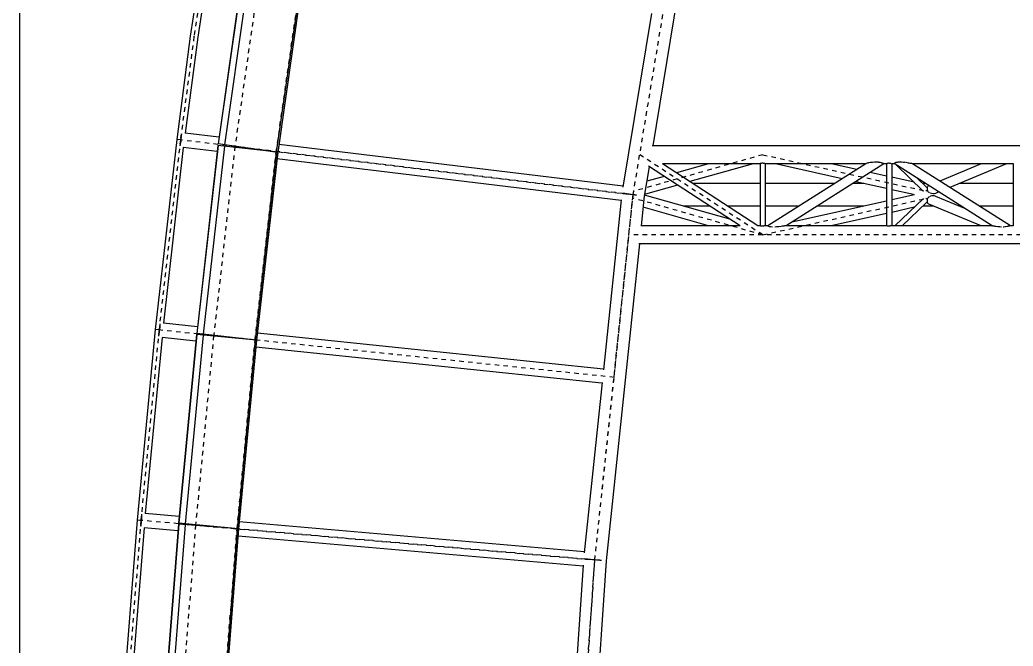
# Model space of a CAD drawing. Header units: millimetres. Extents: x 149919 to 150445, y 136651 to 136866.
# Drawn here: x 150191.66 to 150213.99, y 136781.24 to 136795.3 of the extents above; entities that cross this region are included whole.
import ezdxf

# ---------------------------------------------------------------- set-up
doc = ezdxf.new("R2010")
doc.units = ezdxf.units.MM
doc.header["$LTSCALE"] = 0.25
doc.linetypes.add('CENTER', pattern=[50.8, 31.75, -6.35, 6.35, -6.35])
doc.linetypes.add('XKITLINE00', pattern=[0])

# ---------------------------------------------------------------- blocks, each defined once
blk = doc.blocks.new('çatıı')
at = {"color": 8, "linetype": 'CENTER'}
for p, q in [((6363.3, 14100.3), (6501.3, 14934.7)), ((6363.3, 14100.3), (6501.3, 14934.7)), ((5411.9, 14686.4), (5376.3, 14455.4)), ((5533.8, 14666.2), (5468.4, 14208.7)), ((5561.1, 14196.1), (5626.2, 14651)), ((6363.3, 14100.3), (6432.3, 14517.5)), ((5376.3, 14455.4), (5345.8, 14223.6)), ((5345.8, 14223.6), (5297.7, 13796.7)), ((6363.3, 14100.3), (5345.8, 14223.6)), ((5468.4, 14208.7), (5420.5, 13783.9)), ((5468.4, 14208.7), (6363.3, 14100.3)), ((5513.6, 13774.2), (5561.1, 14196.1)), ((6654.7, 14190.3), (6363.3, 14107.8)), ((6654.7, 14010.3), (6378.2, 14190.3)), ((6654.7, 14190.3), (7024.8, 14107.8)), ((6277.3, 13280.3), (6363.3, 14100.3)), ((6277.3, 13280.3), (6363.3, 14100.3)), ((6320.7, 13690.3), (6363.3, 14100.3)), ((6654.7, 14010.3), (6363.3, 14092.8)), ((6654.7, 14010.3), (7024.8, 14092.8)), ((7574.7, 14010.3), (6354, 14010.3)), ((5297.7, 13796.7), (5256.9, 13369)), ((6320.7, 13690.3), (5297.7, 13796.7)), ((5420.5, 13783.9), (5379.9, 13358.3)), ((6320.7, 13690.3), (5420.5, 13783.9)), ((5473.2, 13350.2), (5513.6, 13774.2)), ((6277.3, 13280.3), (6320.7, 13690.3)), ((5256.9, 13369), (5223.4, 12942)), ((6277.3, 13280.3), (5256.9, 13369)), ((5379.9, 13358.3), (5346.6, 12933.4)), ((5379.9, 13358.3), (6277.3, 13280.3)), ((5440, 12926.9), (5473.2, 13350.2)), ((6220.7, 12460.3), (6277.3, 13280.3)), ((6220.7, 12460.3), (6277.3, 13280.3)), ((6249.4, 12870.3), (6277.3, 13280.3))]:
    blk.add_line(p, q, dxfattribs=at)
at = {"color": 8, "linetype": 'XKITLINE00'}
for p, q in [((6526.1, 14929.1), (6407.3, 14210.6)), ((5403.6, 14687.8), (5368, 14456.6)), ((5417.7, 14669.1), (5384.6, 14454.2)), ((5495.4, 14669.7), (5430.4, 14214.8)), ((5495.9, 14669.6), (5430.8, 14214.7)), ((5510.1, 14667.6), (5445.1, 14212.7)), ((5626.2, 14651), (5561.1, 14196.1)), ((5629.3, 14650.4), (5564.4, 14195.7)), ((5629.5, 14650.5), (5564.5, 14195.6)), ((6404.9, 14507.6), (6340.4, 14117.4)), ((5368, 14456.6), (5337.4, 14224.6)), ((5384.6, 14454.2), (5356.2, 14238.5)), ((5337.4, 14224.5), (5289.3, 13797.6)), ((5345.8, 14223.6), (5337.4, 14224.6)), ((5345.8, 14223.6), (5337.4, 14224.5)), ((5344.8, 14223.7), (5344.8, 14223.7)), ((5344.8, 14223.7), (5344.8, 14223.7)), ((5346.7, 14223.5), (5345.8, 14223.6)), ((5346.7, 14223.5), (5345.8, 14223.6)), ((5346.8, 14223.5), (5346.4, 14220.3)), ((5346.7, 14223.5), (5346.4, 14220.5)), ((5347.1, 14226.5), (5346.7, 14223.5)), ((5347.1, 14226.6), (5346.8, 14223.5)), ((5347.4, 14229.6), (5347.1, 14226.6)), ((5347.4, 14229.4), (5347.1, 14226.5)), ((5347.7, 14232.4), (5347.4, 14229.6)), ((5347.6, 14232.1), (5347.4, 14229.4)), ((5347.8, 14234.5), (5347.6, 14232.1)), ((5347.8, 14234.8), (5347.7, 14232.4)), ((5347.9, 14236.9), (5347.8, 14234.8)), ((5347.9, 14236.4), (5347.8, 14234.5)), ((5347.9, 14237.2), (5347.9, 14236.9)), ((5347.9, 14236.6), (5347.9, 14236.4)), ((5432.4, 14229.4), (5356.2, 14238.6)), ((5352.3, 14206.6), (5307.8, 13811.8)), ((5344.7, 14210.2), (5344.6, 14209.9)), ((5345.1, 14212.6), (5344.7, 14210.7)), ((5345.1, 14212.2), (5344.7, 14210.2)), ((5344.7, 14210.7), (5344.7, 14210.5)), ((5345.5, 14214.9), (5345.1, 14212.6)), ((5345.5, 14214.6), (5345.1, 14212.2)), ((5345.9, 14217.6), (5345.5, 14214.9)), ((5346, 14217.3), (5345.5, 14214.6)), ((5346.4, 14220.5), (5345.9, 14217.6)), ((5346.4, 14220.3), (5346, 14217.3)), ((5428.3, 14197.3), (5352.3, 14206.5)), ((5429.9, 14210.9), (5382.4, 13789)), ((5430.3, 14210.8), (5382.8, 13789)), ((5444.6, 14209.2), (5397.1, 13787.3)), ((5564.4, 14195.7), (5429.9, 14210.9)), ((5564.3, 14195.6), (5430.4, 14214.8)), ((6340.7, 14119.3), (5567, 14213.1)), ((6340.7, 14119.3), (5567, 14213)), ((7574.7, 14210.6), (6406.2, 14210.6)), ((5561.1, 14196.1), (5513.6, 13774.2)), ((5564.3, 14195.6), (5516.9, 13773.9)), ((5564.5, 14195.7), (5517, 13773.8)), ((6336.4, 14087.3), (5562.8, 14181)), ((6336.4, 14087.3), (5562.8, 14181)), ((5564.4, 14195.7), (5564.3, 14195.6)), ((5564.5, 14195.6), (5564.3, 14195.6)), ((5564.5, 14195.7), (5564.4, 14195.7)), ((5564.4, 14195.7), (5564.4, 14195.7)), ((6399.5, 14163.4), (6388.5, 14096.9)), ((6603.7, 14030.5), (6398.2, 14164.3)), ((6649, 14170), (6429.3, 14170)), ((6643.5, 14030.6), (6429.4, 14170)), ((6532.9, 14170), (6460.8, 14149.6)), ((6633, 14170), (6491.1, 14129.8)), ((6649.2, 14170.3), (6649, 14170.1)), ((6649, 14170.1), (6649, 14030.5)), ((6649.5, 14170.4), (6649.2, 14170.3)), ((6649.2, 14170.3), (6649.2, 14170.3)), ((6650.1, 14170.6), (6649.5, 14170.4)), ((6651.3, 14170.9), (6650.1, 14170.6)), ((6652.9, 14171), (6651.3, 14170.9)), ((6654.7, 14171), (6652.9, 14171)), ((6656.4, 14170.8), (6654.7, 14171)), ((6658, 14170.4), (6656.4, 14170.8)), ((6658.1, 14170.4), (6658, 14170.4)), ((6658.7, 14170.3), (6658.1, 14170.4)), ((6659.3, 14170.2), (6658.8, 14170.3)), ((6660.1, 14170), (6659.3, 14170.2)), ((6660.3, 14170), (6660.1, 14170)), ((6660.3, 14170), (6660.1, 14169.9)), ((6660.1, 14169.9), (6660.1, 14170)), ((6886.4, 14170), (6660.3, 14170)), ((6660.4, 14170), (6660.4, 14030.6)), ((6886.5, 14170.1), (6666.3, 14030.6)), ((6833.5, 14136.4), (6683, 14170)), ((6927.1, 14170), (6707.1, 14030.6)), ((6866.1, 14157.1), (6808.4, 14170)), ((6887, 14170.3), (6886.5, 14170.1)), ((6887.1, 14170.4), (6887, 14170.3)), ((6887.3, 14170.4), (6887.1, 14170.4)), ((6889.3, 14171), (6887.3, 14170.4)), ((6890.2, 14171.2), (6889.3, 14171)), ((6891.5, 14171.4), (6890.3, 14171.2)), ((6892.5, 14171.7), (6891.5, 14171.4)), ((6896.8, 14172.5), (6892.5, 14171.7)), ((6898, 14172.7), (6896.8, 14172.5)), ((6901.1, 14173), (6898.3, 14172.7)), ((6901.3, 14173.1), (6901.1, 14173)), ((6906.2, 14173.5), (6901.3, 14173.1)), ((6910.8, 14173.6), (6906.2, 14173.5)), ((6914.8, 14173.2), (6910.8, 14173.6)), ((6915.7, 14173), (6914.8, 14173.2)), ((6918.1, 14172.7), (6915.7, 14173)), ((6921.3, 14171.9), (6918.4, 14172.7)), ((6922.3, 14171.4), (6921.3, 14171.9)), ((6923.3, 14171.2), (6922.3, 14171.4)), ((6923.5, 14171.2), (6923.4, 14171.2)), ((6925.2, 14170.5), (6923.5, 14171.2)), ((6925.2, 14170.5), (6925.3, 14170.4)), ((6925.8, 14170.3), (6925.3, 14170.4)), ((6926.5, 14170.1), (6925.8, 14170.3)), ((6926.8, 14169.9), (6926.5, 14170.1)), ((6927.1, 14170), (6926.7, 14170)), ((6927.1, 14170), (6926.8, 14169.9)), ((6933.1, 14170), (6927.1, 14170)), ((6933.3, 14170.3), (6933.1, 14170.1)), ((6933.1, 14170.1), (6933.1, 14030.5)), ((6933.4, 14170.3), (6933.3, 14170.3)), ((6933.7, 14170.4), (6933.4, 14170.3)), ((6934.2, 14170.7), (6933.7, 14170.4)), ((6935.5, 14170.9), (6934.2, 14170.7)), ((6937.1, 14171.1), (6935.5, 14170.9)), ((6938.8, 14171), (6937.1, 14171.1)), ((6940.6, 14170.8), (6938.8, 14171)), ((6942.2, 14170.4), (6940.6, 14170.8)), ((6942.9, 14170.3), (6942.2, 14170.4)), ((6942.2, 14170.4), (6942.2, 14170.4)), ((6943.4, 14170.2), (6943.1, 14170.3)), ((6944.2, 14170), (6943.4, 14170.2)), ((6944.3, 14169.9), (6944.2, 14170)), ((6944.4, 14170), (6944.3, 14169.9)), ((6950.5, 14170), (6944.4, 14170)), ((6944.5, 14170), (6944.5, 14030.6)), ((6950.2, 14170.3), (6950.1, 14170.2)), ((7170.6, 14030.5), (6950.1, 14170.2)), ((6950.4, 14170.4), (6950.2, 14170.3)), ((6950.9, 14171.1), (6950.3, 14170.7)), ((6950.3, 14170.7), (6950.4, 14170.4)), ((6951.1, 14171.3), (6951, 14171.2)), ((6951.6, 14171.5), (6951.1, 14171.3)), ((6952.6, 14172.1), (6951.6, 14171.5)), ((6954.1, 14172.6), (6952.6, 14172.1)), ((7015.6, 14108.8), (6954.4, 14167.5)), ((6954.9, 14172.9), (6954.5, 14172.7)), ((6956.9, 14173.1), (6954.9, 14172.9)), ((6958.1, 14173.4), (6956.9, 14173.1)), ((6962.1, 14173.7), (6958.1, 14173.4)), ((6966.9, 14173.6), (6962.1, 14173.7)), ((6971.4, 14173.1), (6966.9, 14173.6)), ((6972.2, 14173.1), (6971.4, 14173.1)), ((6975, 14172.7), (6972.2, 14173.1)), ((6977.3, 14172.5), (6976.1, 14172.6)), ((6982.3, 14171.6), (6977.3, 14172.5)), ((6982.9, 14171.5), (6982.3, 14171.6)), ((6984.5, 14171.2), (6982.9, 14171.5)), ((6986.4, 14170.9), (6985, 14171.1)), ((6988.7, 14170.4), (6986.4, 14170.9)), ((6989.4, 14170.3), (6988.7, 14170.4)), ((6989.6, 14170.3), (6989.4, 14170.3)), ((6991.1, 14170), (6989.8, 14170.3)), ((6991.2, 14169.9), (6991.1, 14170)), ((7217.3, 14170), (6991.2, 14170)), ((6991.2, 14170), (6991.2, 14169.9)), ((7211.3, 14030.6), (6991.3, 14170)), ((7145.8, 14170), (7052.6, 14131.1)), ((7202.6, 14170), (7075, 14116.9)), ((7217.4, 14170.3), (7217.3, 14170.1)), ((7217.3, 14170.1), (7217.3, 14030.5)), ((6432.9, 14141.7), (6394.1, 14130.7)), ((6933.1, 14142.2), (6896.3, 14150.4)), ((6995.2, 14128.3), (6944.5, 14139.6)), ((7023, 14117.3), (7002.3, 14137.1)), ((6463.3, 14121.9), (6390.8, 14101.4)), ((6649, 14125.7), (6497.4, 14125.7)), ((6816.5, 14125.7), (6660.4, 14125.7)), ((6881.8, 14125.7), (6857.2, 14125.7)), ((6933.1, 14114.2), (6863.6, 14129.7)), ((6993.6, 14100.7), (6944.5, 14111.7)), ((7020.4, 14125.7), (7014.2, 14125.7)), ((7016.5, 14123.6), (7016.4, 14123.6)), ((7023.2, 14110.1), (7022.1, 14109)), ((7023, 14117.3), (7022.9, 14117.3)), ((7023.4, 14116.9), (7023, 14117.3)), ((7023.4, 14110.3), (7023.2, 14110.1)), ((7024.1, 14111.5), (7023.4, 14110.3)), ((7024.3, 14116.8), (7024, 14116.3)), ((7024, 14116.3), (7024.2, 14115.5)), ((7024.2, 14111.8), (7024.1, 14111.5)), ((7024.1, 14111.5), (7024.2, 14111.3)), ((7024.2, 14115.5), (7024.3, 14115.2)), ((7024.4, 14113.4), (7024.2, 14111.8)), ((7024.2, 14111.3), (7024.8, 14110.1)), ((7024.4, 14117.6), (7024.3, 14116.8)), ((7024.3, 14115.2), (7024.4, 14113.6)), ((7024.7, 14118), (7024.4, 14117.6)), ((7024.4, 14113.6), (7024.4, 14113.4)), ((7024.8, 14110.1), (7025.1, 14109.1)), ((7025.6, 14119.3), (7025.1, 14118.5)), ((7026.1, 14119.7), (7025.6, 14119.3)), ((7027.2, 14120.6), (7026.1, 14119.7)), ((7027.3, 14120.6), (7027.2, 14120.6)), ((7217.3, 14125.7), (7096.1, 14125.7)), ((6336.6, 14089.2), (6296.5, 13707)), ((6363.3, 14100.3), (6340, 14102.7)), ((6363.3, 14100.3), (6340.1, 14104.1)), ((6358.6, 14101.1), (6358.5, 14100.8)), ((6358.7, 14101), (6358.7, 14100.8)), ((6367.3, 14099.9), (6363.3, 14100.3)), ((6367.2, 14099.6), (6363.3, 14100.3)), ((6371.1, 14099), (6367.2, 14099.6)), ((6371.1, 14099.5), (6367.3, 14099.9)), ((6388.5, 14096.9), (6381.5, 14030.6)), ((6580.8, 14045.3), (6389, 14099.7)), ((6996.1, 14100.3), (6944.5, 14088.8)), ((7015.7, 14091.9), (6951.8, 14030.6)), ((7016.2, 14108.5), (7015.6, 14108.8)), ((7016.1, 14092.1), (7015.7, 14091.9)), ((7018.9, 14092.8), (7018.7, 14092.8)), ((7019, 14092.8), (7018.9, 14092.8)), ((7022.1, 14109), (7021.1, 14108.5)), ((7022.2, 14091.6), (7021.4, 14092.1)), ((7023.3, 14090.5), (7022.2, 14091.6)), ((7023.5, 14090.4), (7023.3, 14090.5)), ((7023.5, 14090.4), (7024, 14089.6)), ((7024, 14089.6), (7024.2, 14088.8)), ((7024.4, 14090.4), (7024.1, 14089.4)), ((7024.2, 14088.8), (7024.3, 14088.1)), ((7024.3, 14087.9), (7024.4, 14087.2)), ((7024.5, 14090.6), (7024.4, 14090.4)), ((7025.3, 14092.1), (7024.5, 14090.6)), ((7025.1, 14109.1), (7025.6, 14108.5)), ((7027.3, 14094.4), (7025.8, 14092.8)), ((7026.1, 14107.8), (7026.6, 14107.1)), ((7027.6, 14106.3), (7026.6, 14107.1)), ((7027.4, 14094.5), (7027.3, 14094.4)), ((7029.4, 14096), (7027.4, 14094.5)), ((7028.6, 14105.3), (7027.6, 14106.3)), ((7029.8, 14104.6), (7028.6, 14105.3)), ((7032.1, 14097.2), (7030.8, 14096.7)), ((7033.8, 14103), (7031, 14103.9)), ((7035, 14097.9), (7032.1, 14097.2)), ((7036.8, 14102.7), (7033.8, 14103)), ((7038, 14098), (7035, 14097.9)), ((7039.9, 14102.8), (7036.8, 14102.7)), ((7041.1, 14097.6), (7038, 14098)), ((7042.9, 14103.5), (7039.9, 14102.8)), ((7044, 14096.6), (7041.1, 14097.6)), ((7050.4, 14106.7), (7042.9, 14103.5)), ((7108.9, 14069.6), (7044, 14096.6)), ((6533, 14030.6), (6385.9, 14072.2)), ((6535.5, 14074.9), (6476.5, 14074.9)), ((6649, 14074.9), (6575.5, 14074.9)), ((6736.3, 14074.9), (6660.4, 14074.9)), ((6933.1, 14086.3), (6720.1, 14038.8)), ((6881.9, 14074.9), (6777, 14074.9)), ((6995.2, 14072.3), (6944.5, 14060.9)), ((7023.1, 14083.3), (6968.1, 14030.6)), ((7039.3, 14074.9), (7014.2, 14074.9)), ((7023.1, 14083.3), (7023, 14083.3)), ((7023.5, 14083.7), (7023.1, 14083.3)), ((7023.9, 14084.1), (7023.5, 14083.7)), ((7023.9, 14084.2), (7023.9, 14083.9)), ((7023.9, 14083.9), (7024, 14083.8)), ((7024.2, 14085), (7024, 14084.3)), ((7024, 14083.8), (7024.6, 14082.6)), ((7024.4, 14085.4), (7024.2, 14085)), ((7024.4, 14087.2), (7024.4, 14086.9)), ((7024.4, 14086.9), (7024.4, 14085.8)), ((7024.4, 14085.6), (7024.4, 14085.4)), ((7024.8, 14082.1), (7025.9, 14081)), ((7025.9, 14081), (7026.2, 14080.6)), ((7027.3, 14080), (7026.2, 14080.6)), ((7028.1, 14079.5), (7028.1, 14079.5)), ((7145.7, 14030.6), (7028.1, 14079.5)), ((7100.6, 14074.9), (7096.3, 14074.9)), ((7217.3, 14074.9), (7141.4, 14074.9)), ((6933.1, 14058.4), (6808.3, 14030.6)), ((6603.5, 14030.6), (6380.5, 14030.6)), ((6649, 14030.6), (6643.2, 14030.6)), ((6649.2, 14030.5), (6649, 14030.5)), ((6649.5, 14030.4), (6649.2, 14030.5)), ((6650, 14030.3), (6649.5, 14030.4)), ((6650.1, 14030.2), (6650, 14030.2)), ((6651.3, 14030), (6650.1, 14030.2)), ((6652.9, 14029.9), (6651.3, 14030)), ((6654.7, 14030), (6652.9, 14029.9)), ((6656.4, 14030.1), (6654.7, 14030)), ((6657, 14030.2), (6656.4, 14030.1)), ((6658, 14030.4), (6657.1, 14030.3)), ((6658.1, 14030.4), (6658, 14030.4)), ((6659.3, 14030.5), (6658.1, 14030.4)), ((6659.9, 14030.6), (6659.3, 14030.5)), ((6666.3, 14030.6), (6659.9, 14030.6)), ((6660.2, 14030.6), (6660.1, 14030.6)), ((6660.1, 14030.6), (6660.1, 14030.6)), ((6666.3, 14030.6), (6666.3, 14030.5)), ((6666.3, 14030.4), (6666.3, 14030.5)), ((6666.3, 14030.4), (6666.5, 14030.3)), ((6666.5, 14030.2), (6666.7, 14030)), ((6667.6, 14029.7), (6666.7, 14030)), ((6667.6, 14029.7), (6667.9, 14029.4)), ((6668, 14029.4), (6667.9, 14029.4)), ((6669.8, 14028.7), (6668.2, 14029.3)), ((6672.5, 14028.3), (6669.8, 14028.7)), ((6672.7, 14028.3), (6672.5, 14028.3)), ((6676.3, 14027.9), (6672.7, 14028.3)), ((6685.8, 14028.1), (6681.5, 14027.9)), ((6687.1, 14028.3), (6685.8, 14028.1)), ((6691, 14028.6), (6687.1, 14028.3)), ((6696.1, 14029.3), (6691, 14028.6)), ((6696.2, 14029.3), (6696.1, 14029.3)), ((6698.5, 14029.7), (6696.6, 14029.4)), ((6700.5, 14029.9), (6698.5, 14029.7)), ((6703, 14030.2), (6700.5, 14029.9)), ((6704, 14030.4), (6703.3, 14030.3)), ((6704.4, 14030.4), (6704, 14030.4)), ((6706.2, 14030.5), (6704.4, 14030.4)), ((6706.4, 14030.6), (6706.2, 14030.5)), ((6933.1, 14030.6), (6706.5, 14030.6)), ((6706.8, 14030.6), (6706.5, 14030.6)), ((6706.8, 14030.6), (6706.8, 14030.6)), ((6933.4, 14030.5), (6933.1, 14030.5)), ((6933.7, 14030.4), (6933.4, 14030.5)), ((6934.1, 14030.3), (6933.7, 14030.4)), ((6935.5, 14030), (6934.2, 14030.2)), ((6937.1, 14030), (6935.5, 14030)), ((6938.8, 14030), (6937.1, 14030)), ((6940.6, 14030.2), (6938.8, 14030)), ((6941, 14030.2), (6940.6, 14030.2)), ((6942.2, 14030.4), (6941.2, 14030.3)), ((6943.4, 14030.5), (6942.2, 14030.4)), ((6942.2, 14030.4), (6942.2, 14030.4)), ((6943.9, 14030.6), (6943.4, 14030.5)), ((7170.5, 14030.6), (6944, 14030.6)), ((6944.3, 14030.6), (6944.2, 14030.6)), ((6944.3, 14030.6), (6944.3, 14030.6)), ((7171.3, 14030.4), (7170.6, 14030.5)), ((7171.9, 14030.3), (7171.3, 14030.4)), ((7174.5, 14029.8), (7172.1, 14030.2)), ((7175.5, 14029.7), (7174.5, 14029.8)), ((7177.1, 14029.4), (7175.5, 14029.7)), ((7178.3, 14029.1), (7177.4, 14029.3)), ((7182.8, 14028.5), (7178.3, 14029.1)), ((7185.4, 14028.3), (7182.8, 14028.5)), ((7187.6, 14028), (7185.4, 14028.3)), ((7191, 14027.9), (7187.6, 14028)), ((7196.8, 14027.9), (7195.3, 14027.9)), ((7199.9, 14028.3), (7196.8, 14027.9)), ((7200.6, 14028.4), (7199.9, 14028.3)), ((7204, 14028.9), (7200.6, 14028.4)), ((7205.5, 14029.3), (7204, 14028.9)), ((7206.5, 14029.6), (7205.8, 14029.4)), ((7206.7, 14029.7), (7206.5, 14029.6)), ((7208.7, 14030.1), (7206.7, 14029.7)), ((7209.1, 14030.2), (7208.7, 14030.1)), ((7209.6, 14030.4), (7209.2, 14030.3)), ((7210.2, 14030.5), (7209.6, 14030.4)), ((7211, 14030.6), (7210.2, 14030.5)), ((7217.3, 14030.6), (7211, 14030.6)), ((7211.2, 14030.6), (7211.2, 14030.6)), ((7211.2, 14030.6), (7211.2, 14030.6)), ((7217.6, 14030.5), (7217.3, 14030.5)), ((6377.3, 13990), (6302.6, 13278.1)), ((7574.7, 13990), (6376.5, 13990)), ((5289.3, 13797.5), (5248.5, 13369.8)), ((5297.7, 13796.7), (5289.3, 13797.6)), ((5295.5, 13796.9), (5289.3, 13797.5)), ((5299, 13799.7), (5298.7, 13796.6)), ((5299, 13799.6), (5298.7, 13796.6)), ((5299.3, 13802.7), (5299, 13799.7)), ((5299.2, 13802.5), (5299, 13799.6)), ((5299.4, 13805.2), (5299.2, 13802.5)), ((5299.5, 13805.5), (5299.3, 13802.7)), ((5299.5, 13807.6), (5299.4, 13805.2)), ((5299.6, 13809.5), (5299.5, 13807.6)), ((5299.6, 13808), (5299.5, 13805.5)), ((5299.6, 13810.3), (5299.6, 13810)), ((5299.6, 13810), (5299.6, 13808)), ((5299.6, 13809.7), (5299.6, 13809.5)), ((5384, 13803.9), (5307.9, 13811.9)), ((5304.5, 13779.8), (5266.8, 13384.3)), ((5297.7, 13796.7), (5295.5, 13796.9)), ((5296.7, 13796.8), (5296.7, 13796.8)), ((5296.7, 13796.8), (5296.7, 13796.8)), ((5296.7, 13796.8), (5296.7, 13796.8)), ((5296.7, 13796.8), (5296.7, 13796.8)), ((5296.9, 13783.3), (5296.8, 13783)), ((5297.2, 13785.6), (5296.9, 13783.7)), ((5297.2, 13785.3), (5296.9, 13783.3)), ((5296.9, 13783.7), (5296.9, 13783.6)), ((5297.6, 13788), (5297.2, 13785.6)), ((5297.6, 13787.7), (5297.2, 13785.3)), ((5298, 13790.7), (5297.6, 13788)), ((5298, 13790.4), (5297.6, 13787.7)), ((5298.7, 13796.6), (5297.7, 13796.7)), ((5298.7, 13796.6), (5297.7, 13796.7)), ((5298.3, 13793.6), (5298, 13790.7)), ((5298.4, 13793.5), (5298, 13790.4)), ((5298.7, 13796.6), (5298.3, 13793.6)), ((5298.7, 13796.6), (5298.4, 13793.5)), ((5380.7, 13771.8), (5304.5, 13779.7)), ((5382.1, 13786.8), (5341.7, 13362.8)), ((5382.6, 13786.7), (5342.1, 13362.7)), ((5396.9, 13785.4), (5356.4, 13361.4)), ((5517, 13773.9), (5382.1, 13786.8)), ((5517, 13773.8), (5382.4, 13789)), ((6296.7, 13709), (5518.8, 13789.9)), ((6296.7, 13709), (5518.8, 13789.9)), ((5513.6, 13774.2), (5473.2, 13350.2)), ((5516.9, 13773.9), (5476.4, 13350)), ((5517, 13773.9), (5476.5, 13349.9)), ((6293.3, 13676.9), (5515.5, 13757.8)), ((6293.3, 13676.9), (5515.5, 13757.8)), ((5516.9, 13773.9), (5516.9, 13773.9)), ((5516.9, 13773.9), (5516.9, 13773.9)), ((6293.6, 13678.9), (6253.4, 13296.6)), ((5258.3, 13375.1), (5258.1, 13372.1)), ((5258.3, 13374.9), (5258.1, 13372)), ((5258.5, 13377.9), (5258.3, 13375.1)), ((5258.4, 13377.6), (5258.3, 13374.9)), ((5258.5, 13380), (5258.4, 13377.6)), ((5258.5, 13382.1), (5258.5, 13381.9)), ((5258.5, 13381.9), (5258.5, 13380)), ((5258.6, 13380.3), (5258.5, 13377.9)), ((5258.6, 13382.7), (5258.6, 13382.4)), ((5258.6, 13382.4), (5258.6, 13380.3)), ((5343.1, 13377.7), (5266.8, 13384.4)), ((5248.5, 13369.7), (5215, 12942.7)), ((5264, 13352.3), (5233, 12957.5)), ((5256.9, 13369), (5248.5, 13369.8)), ((5254.7, 13369.2), (5248.5, 13369.7)), ((5256.9, 13369), (5254.7, 13369.2)), ((5255.9, 13369.1), (5255.9, 13369.1)), ((5255.9, 13369.1), (5255.9, 13369.1)), ((5255.9, 13369.1), (5255.9, 13369.1)), ((5255.9, 13369.1), (5255.9, 13369.1)), ((5256.3, 13355.6), (5256.2, 13355.3)), ((5256.6, 13358), (5256.3, 13356.1)), ((5256.6, 13357.6), (5256.3, 13355.6)), ((5256.3, 13356.1), (5256.3, 13355.9)), ((5256.9, 13360.3), (5256.6, 13358)), ((5256.9, 13360), (5256.6, 13357.6)), ((5257.8, 13369), (5256.9, 13369)), ((5257.8, 13368.9), (5256.9, 13369)), ((5257.3, 13363), (5256.9, 13360.3)), ((5257.3, 13362.8), (5256.9, 13360)), ((5257.6, 13365.9), (5257.3, 13363)), ((5257.6, 13365.8), (5257.3, 13362.8)), ((5257.9, 13368.9), (5257.6, 13365.8)), ((5257.8, 13368.9), (5257.6, 13365.9)), ((5258.1, 13372), (5257.8, 13368.9)), ((5258.1, 13372.1), (5257.9, 13368.9)), ((5340.3, 13345.6), (5264, 13352.2)), ((5341.5, 13360.6), (5308.3, 12937.2)), ((5341.9, 13360.5), (5308.7, 12937.1)), ((5356.3, 13359.4), (5323.1, 12936)), ((5476.5, 13350), (5341.5, 13360.6)), ((5476.5, 13349.9), (5341.7, 13362.8)), ((6253.6, 13298.5), (5478.1, 13366)), ((6253.6, 13298.5), (5478.1, 13366)), ((5473.2, 13350.2), (5440, 12926.9)), ((5476.4, 13349.9), (5443.2, 12926.7)), ((5476.5, 13350), (5443.3, 12926.6)), ((6250.8, 13266.4), (5475.3, 13333.8)), ((6250.8, 13266.4), (5475.3, 13333.8)), ((5476.4, 13350), (5476.4, 13349.9)), ((5476.4, 13349.9), (5476.4, 13349.9)), ((6251, 13268.3), (6224.6, 12886.1)), ((6302.6, 13278.1), (6253.8, 12570.6)), ((6281.2, 13279.9), (6253.9, 13282.7)), ((6281.2, 13280), (6253.9, 13281.9)), ((6272.4, 13280.8), (6272.4, 13280.6)), ((6272.6, 13280.8), (6272.6, 13280.6)), ((6285.1, 13279.7), (6281.2, 13280)), ((6285.1, 13279.5), (6281.2, 13279.9)), ((6288.8, 13279.5), (6285.1, 13279.7)), ((6288.7, 13279.1), (6285.1, 13279.5)), ((6292.1, 13278.7), (6288.7, 13279.1)), ((6292.2, 13279.2), (6288.8, 13279.5))]:
    blk.add_line(p, q, dxfattribs=at)
for centre in [(5376.3, 14455.4), (5376.3, 14455.4), (5345.8, 14223.6), (5345.8, 14223.6), (5345.8, 14223.6), (5468.4, 14208.7), (5468.4, 14208.7), (5468.4, 14208.7), (5561.1, 14196.1), (5561.1, 14196.1), (6378.2, 14190.3), (6654.7, 14190.3), (6654.7, 14190.3), (6363.3, 14107.8), (6363.3, 14100.3), (6363.3, 14100.3), (6363.3, 14100.3), (6363.3, 14100.3), (6363.3, 14100.3), (6363.3, 14100.3), (6363.3, 14100.3), (6363.3, 14100.3), (6363.3, 14100.3), (6363.3, 14092.8), (7024.8, 14107.8), (7024.8, 14092.8), (6354, 14010.3), (6654.7, 14010.3), (6654.7, 14010.3), (6654.7, 14010.3), (5297.7, 13796.7), (5297.7, 13796.7), (5297.7, 13796.7), (5420.5, 13783.9), (5420.5, 13783.9), (5420.5, 13783.9), (5513.6, 13774.2), (5513.6, 13774.2), (6320.7, 13690.3), (6320.7, 13690.3), (6320.7, 13690.3), (6320.7, 13690.3), (6320.7, 13690.3), (5256.9, 13369), (5256.9, 13369), (5256.9, 13369), (5379.9, 13358.3), (5379.9, 13358.3), (5379.9, 13358.3), (5473.2, 13350.2), (5473.2, 13350.2), (6277.3, 13280.3), (6277.3, 13280.3), (6277.3, 13280.3), (6277.3, 13280.3), (6277.3, 13280.3), (6277.3, 13280.3), (6277.3, 13280.3), (6277.3, 13280.3), (6277.3, 13280.3), (6278, 13280.3)]:
    blk.add_circle(centre, 0.05, dxfattribs=at)

msp = doc.modelspace()

# ---------------------------------------------------------------- linework, layer by layer
msp.add_lwpolyline([(150191.663, 136865.525), (150444.543, 136865.525), (150444.543, 136651.486), (150191.663, 136651.486)], close=True)

# ---------------------------------------------------------------- block references
at = {"xscale": 0.009999943142843078, "yscale": 0.009999943142843078, "zscale": 0.009999943142843078}
msp.add_blockref('çatıı', (150141.814, 136650.373), dxfattribs=at)

doc.saveas('drawing.dxf')
